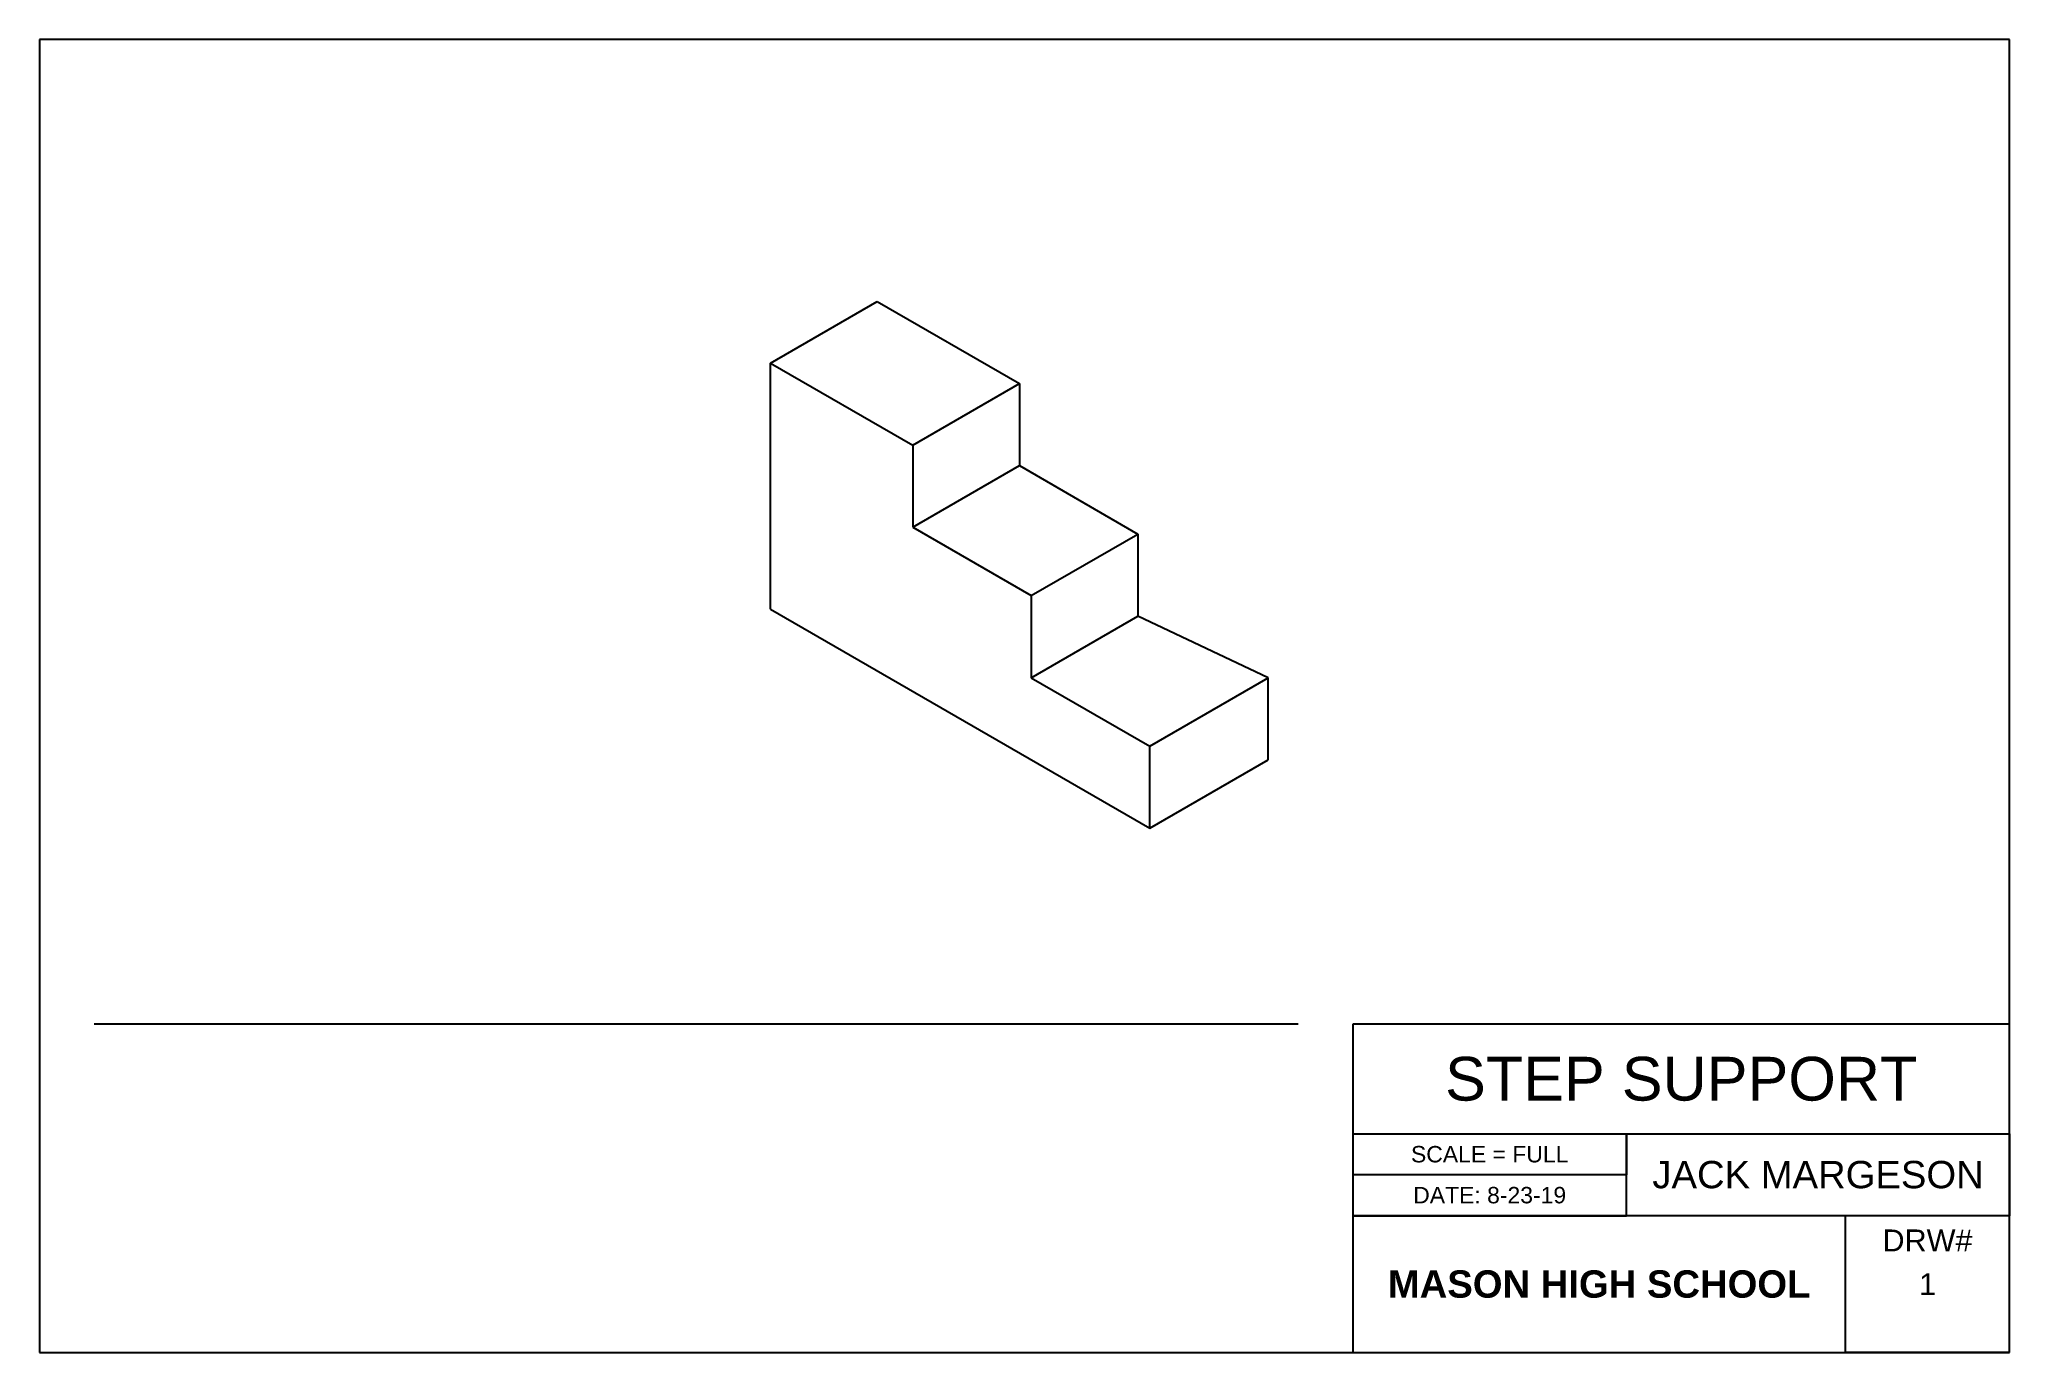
# Model space of a CAD drawing. Header units: inches. Extents: x 0 to 18, y 0 to 12.
import ezdxf

# ---------------------------------------------------------------- set-up
doc = ezdxf.new("R2010")
doc.units = ezdxf.units.IN
doc.header["$MEASUREMENT"] = 0
doc.layers.add('dims', color=3, linetype='Continuous')
doc.styles.get("Standard").update_dxf_attribs({"font": 'arial.ttf'})

msp = doc.modelspace()

# ---------------------------------------------------------------- linework, layer by layer
for p, q in [((18, 12), (0, 12)), ((0, 12), (0, 0)), ((18, 12), (0, 12)), ((0, 12), (0, 0)), ((18, 0), (18, 12)), ((18, 0), (18, 12)), ((6.68, 9.042), (7.654, 9.605)), ((7.654, 9.605), (8.953, 8.855)), ((6.68, 6.792), (6.68, 9.042)), ((6.68, 9.042), (7.979, 8.292)), ((7.979, 8.292), (8.953, 8.855)), ((8.953, 8.855), (8.953, 8.105)), ((7.979, 8.292), (7.979, 7.542)), ((7.979, 7.542), (8.953, 8.105)), ((8.953, 8.105), (10.036, 7.48)), ((7.979, 7.542), (9.061, 6.917)), ((9.061, 6.917), (10.036, 7.48)), ((10.036, 7.48), (10.036, 6.73)), ((9.061, 6.917), (9.061, 6.167)), ((6.68, 6.792), (10.144, 4.792)), ((9.061, 6.167), (10.036, 6.73)), ((11.226, 6.167), (10.036, 6.73)), ((9.061, 6.167), (10.144, 5.542)), ((10.144, 5.542), (11.226, 6.167)), ((11.226, 5.417), (11.226, 6.167)), ((10.144, 4.792), (10.144, 5.542)), ((10.144, 4.792), (11.226, 5.417)), ((11.5, 3), (0.5, 3)), ((18, 3), (12, 3)), ((12, 3), (12, 0)), ((12, 3), (12, 2)), ((18, 0), (18, 3)), ((12, 2), (18, 2)), ((14.5, 1.25), (14.5, 2)), ((14.5, 2), (14.5, 1.625)), ((18, 2), (18, 1.25)), ((14.5, 1.625), (12, 1.625)), ((18, 1.25), (12, 1.25)), ((12, 1.25), (14.5, 1.25)), ((16.5, 0), (16.5, 1.25)), ((0, 0), (18, 0)), ((0, 0), (18, 0)), ((18, 0), (16.5, 0)), ((18, 0), (16.5, 0))]:
    msp.add_line(p, q)

# ---------------------------------------------------------------- texts
for s, width, insert, char_height, attachment_point in [('STEP SUPPORT', 6, (15, 2.5), 0.4, 5), ('SCALE = FULL', 2.5, (13.25, 1.812), 0.15, 5), ('DATE: 8-23-19', 2.5, (13.25, 1.438), 0.15, 5), ('DRW#', 1.5, (17.25, 1.125), 0.2, 2), ('{\\fArial|b1|i0|c0|p34;MASON HIGH SCHOOL}', 4.5, (14.25, 0.625), 0.25, 5), ('1', 1.5, (17.25, 0.625), 0.2, 5)]:
    msp.add_mtext_dynamic_manual_height_columns(s, width=width, gutter_width=1, heights=[0], dxfattribs=dict(insert=insert, char_height=char_height, attachment_point=attachment_point))
at = {"layer": 'dims', "color": 3, "insert": (16.25, 1.625), "char_height": 0.25, "attachment_point": 5}
msp.add_mtext_dynamic_manual_height_columns('{\\C0;JACK MARGESON}', width=3.5, gutter_width=1, heights=[0], dxfattribs=at)

doc.saveas('drawing.dxf')
